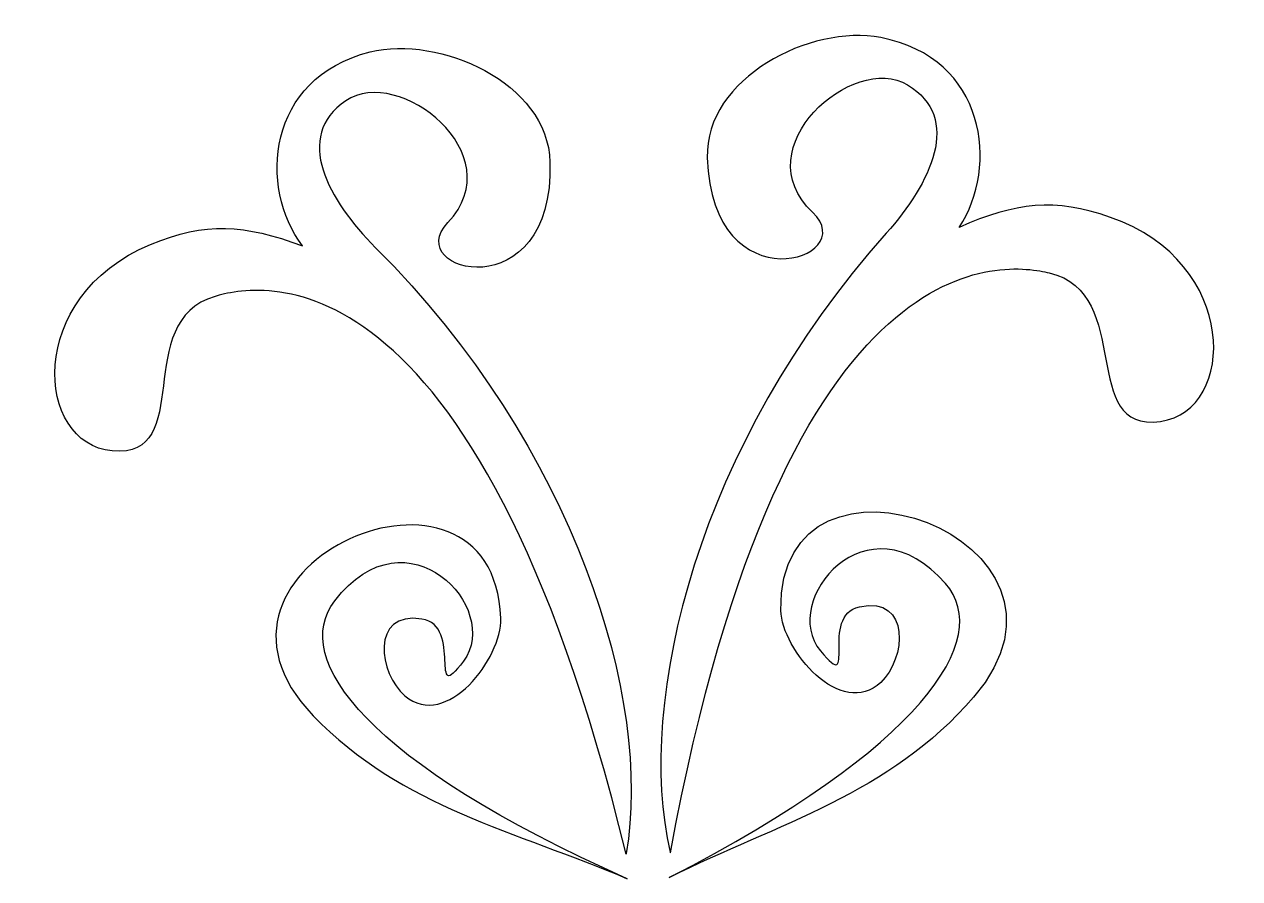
# Model space of a CAD drawing. Header units: centimetres. Extents: x -7.1 to 7.1, y -4.9 to 5.
import ezdxf

# ---------------------------------------------------------------- set-up
doc = ezdxf.new("R2010")
doc.units = ezdxf.units.CM
doc.header["$MEASUREMENT"] = 0
doc.layers.add('Camada 1', color=7, linetype='Continuous')

msp = doc.modelspace()

# ---------------------------------------------------------------- linework, layer by layer
at = {"layer": 'Camada 1'}
for points, knots in [([(0.42018, -4.61387), (0.41756, -4.61366), (0.41738, -4.60905), (0.41682, -4.60649), (0.41682, -4.60649), (0.01272, -2.84058), (0.73302, 0.14238), (2.93475, 2.60997), (2.93475, 2.60997), (3.45524, 3.19319), (3.82454, 3.95548), (3.1847, 4.33992), (3.1847, 4.33992), (2.54896, 4.72187), (1.27737, 3.61025), (2.07715, 2.85442), (2.07715, 2.85442), (2.66307, 2.30065), (0.89915, 1.75404), (0.85014, 3.49154), (0.85014, 3.49154), (0.82387, 4.42338), (2.05847, 5.04666), (2.87052, 4.89182), (2.87052, 4.89182), (4.09779, 4.65782), (4.25628, 3.3828), (3.7837, 2.67874), (3.7837, 2.67874), (4.44709, 2.96989), (4.89498, 3.02434), (5.54911, 2.79569), (5.54911, 2.79569), (7.05329, 2.26991), (7.02194, 0.54461), (6.13117, 0.41648), (6.13117, 0.41648), (5.16076, 0.27686), (5.83515, 1.91418), (4.83392, 2.1485), (4.83392, 2.1485), (4.37174, 2.25667), (1.77152, 2.71064), (0.42018, -4.61387)], [0, 0, 0, 0, 0.08333333, 0.08333333, 0.08333333, 0.08333333, 0.16666667, 0.16666667, 0.16666667, 0.16666667, 0.25, 0.25, 0.25, 0.25, 0.33333333, 0.33333333, 0.33333333, 0.33333333, 0.41666667, 0.41666667, 0.41666667, 0.41666667, 0.5, 0.5, 0.5, 0.5, 0.58333333, 0.58333333, 0.58333333, 0.58333333, 0.66666667, 0.66666667, 0.66666667, 0.66666667, 0.75, 0.75, 0.75, 0.75, 0.83333333, 0.83333333, 0.83333333, 0.83333333, 1, 1, 1, 1]), ([(-0.09596, -4.6284), (-0.09337, -4.62811), (-0.0935, -4.62351), (-0.09302, -4.62089), (-0.09302, -4.62089), (0.21083, -2.83493), (-0.67648, 0.10258), (-3.01389, 2.44219), (-3.01389, 2.44219), (-3.56629, 2.99514), (-3.97801, 3.73539), (-3.36089, 4.15529), (-3.36089, 4.15529), (-2.74767, 4.57251), (-1.41549, 3.53431), (-2.17132, 2.73461), (-2.17132, 2.73461), (-2.72517, 2.14869), (-0.9332, 1.70236), (-0.98226, 3.43988), (-0.98226, 3.43988), (-1.00851, 4.37174), (-2.27634, 4.9244), (-3.07824, 4.72406), (-3.07824, 4.72406), (-4.29043, 4.42117), (-4.37682, 3.13929), (-3.86519, 2.46294), (-3.86519, 2.46294), (-4.54401, 2.71628), (-4.99422, 2.74536), (-5.63446, 2.48019), (-5.63446, 2.48019), (-7.1066, 1.87043), (-6.97801, 0.14974), (-6.08145, 0.07195), (-6.08145, 0.07195), (-5.10477, -0.01272), (-5.87034, 1.58394), (-4.88387, 1.87434), (-4.88387, 1.87434), (-4.42852, 2.00844), (-1.85812, 2.60833), (-0.09596, -4.6284)], [0, 0, 0, 0, 0.08333333, 0.08333333, 0.08333333, 0.08333333, 0.16666667, 0.16666667, 0.16666667, 0.16666667, 0.25, 0.25, 0.25, 0.25, 0.33333333, 0.33333333, 0.33333333, 0.33333333, 0.41666667, 0.41666667, 0.41666667, 0.41666667, 0.5, 0.5, 0.5, 0.5, 0.58333333, 0.58333333, 0.58333333, 0.58333333, 0.66666667, 0.66666667, 0.66666667, 0.66666667, 0.75, 0.75, 0.75, 0.75, 0.83333333, 0.83333333, 0.83333333, 0.83333333, 1, 1, 1, 1]), ([(0.40778, -4.90155), (1.66976, -4.27536), (2.97884, -3.92984), (3.95309, -2.79774), (3.95309, -2.79774), (5.5444, -0.94873), (1.66376, 0.44235), (1.70805, -1.78642), (1.70805, -1.78642), (1.71726, -2.25108), (2.41123, -3.05957), (2.87351, -2.62671), (2.87351, -2.62671), (3.16058, -2.35792), (3.22937, -1.61648), (2.62483, -1.74374), (2.62483, -1.74374), (2.14985, -1.84365), (2.61247, -2.79255), (2.16919, -2.2601), (2.16919, -2.2601), (1.68384, -1.67728), (2.71799, -0.42717), (3.62773, -1.47508), (3.62773, -1.47508), (4.18785, -2.1202), (3.35486, -3.38668), (0.40778, -4.90155)], [0, 0, 0, 0, 0.125, 0.125, 0.125, 0.125, 0.25, 0.25, 0.25, 0.25, 0.375, 0.375, 0.375, 0.375, 0.5, 0.5, 0.5, 0.5, 0.625, 0.625, 0.625, 0.625, 0.75, 0.75, 0.75, 0.75, 1, 1, 1, 1]), ([(-0.08223, -4.91539), (-1.37763, -4.36127), (-2.70401, -4.0901), (-3.74054, -3.01476), (-3.74054, -3.01476), (-5.43353, -1.25838), (-1.63755, 0.34926), (-1.55606, -1.87851), (-1.55606, -1.87851), (-1.53907, -2.34296), (-2.1864, -3.18926), (-2.67239, -2.78315), (-2.67239, -2.78315), (-2.97412, -2.53098), (-3.08464, -1.79459), (-2.47377, -1.88754), (-2.47377, -1.88754), (-1.99392, -1.96057), (-2.40231, -2.93399), (-1.98974, -2.37747), (-1.98974, -2.37747), (-1.53804, -1.76813), (-2.64109, -0.57833), (-3.49032, -1.6759), (-3.49032, -1.6759), (-4.01307, -2.35152), (-3.11004, -3.56908), (-0.08223, -4.91539)], [0, 0, 0, 0, 0.125, 0.125, 0.125, 0.125, 0.25, 0.25, 0.25, 0.25, 0.375, 0.375, 0.375, 0.375, 0.5, 0.5, 0.5, 0.5, 0.625, 0.625, 0.625, 0.625, 0.75, 0.75, 0.75, 0.75, 1, 1, 1, 1])]:
    msp.add_open_spline(points, degree=3, knots=knots, dxfattribs=at)

doc.saveas('drawing.dxf')
